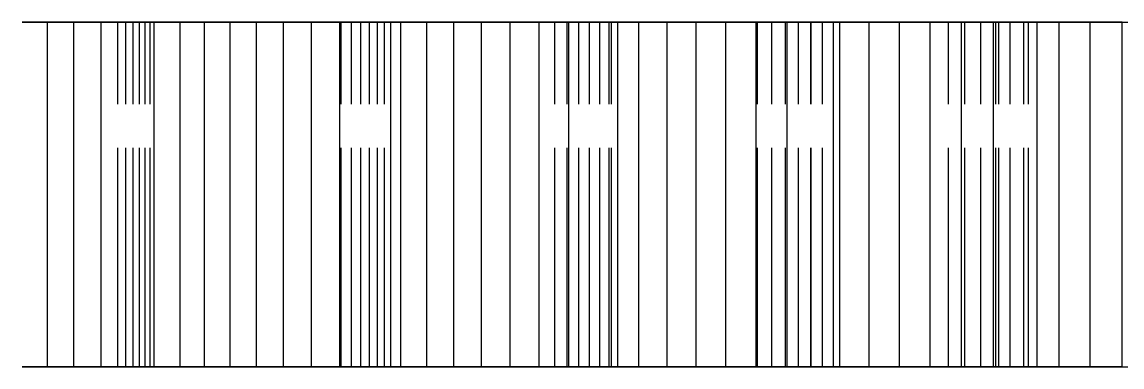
# Model space of a CAD drawing. Header units: millimetres. Extents: x -13 to 272, y -50 to 160.
# Drawn here: x 36.17 to 42.55, y 92.5 to 94.5 of the extents above; entities that cross this region are included whole.
import ezdxf

# ---------------------------------------------------------------- set-up
doc = ezdxf.new("R2010")
doc.units = ezdxf.units.MM
doc.linetypes.add('DASHED', pattern=[1.524, 1.27, -0.254])
doc.layers.add('HIDDEN', color=8, linetype='DASHED')
doc.layers.add('VISIBLE', color=7, linetype='CONTINUOUS')

msp = doc.modelspace()

# ---------------------------------------------------------------- linework, layer by layer
at = {"layer": 'HIDDEN'}
for points in [[(36.17081, 94.5), (36.31942, 94.5)], [(36.31942, 94.5), (36.4724, 94.5)], [(36.31942, 92.5), (36.31942, 94.5)], [(36.4724, 94.5), (36.62954, 94.5)], [(36.4724, 92.5), (36.4724, 94.5)], [(36.62954, 94.5), (36.93776, 94.5)], [(36.62954, 92.5), (36.62954, 94.5)], [(36.7264, 94.5), (37.08758, 94.5)], [(36.77387, 94.5), (36.7264, 94.5)], [(36.93776, 94.5), (36.7264, 94.5)], [(36.7264, 94.5), (36.77387, 94.5)], [(36.7264, 92.5), (36.7264, 94.5)], [(36.7264, 92.5), (36.7264, 94.5)], [(36.81608, 94.5), (36.77387, 94.5)], [(36.77387, 94.5), (36.81608, 94.5)], [(36.77387, 92.5), (36.77387, 94.5)], [(36.77387, 92.5), (36.77387, 94.5)], [(36.85336, 94.5), (36.81608, 94.5)], [(36.81608, 94.5), (36.85336, 94.5)], [(36.81608, 92.5), (36.81608, 94.5)], [(36.81608, 92.5), (36.81608, 94.5)], [(36.88594, 94.5), (36.85336, 94.5)], [(36.85336, 94.5), (36.88594, 94.5)], [(36.85336, 92.5), (36.85336, 94.5)], [(36.85336, 92.5), (36.85336, 94.5)], [(36.91403, 94.5), (36.88594, 94.5)], [(36.88594, 94.5), (36.91403, 94.5)], [(36.88594, 92.5), (36.88594, 94.5)], [(36.88594, 92.5), (36.88594, 94.5)], [(36.93776, 94.5), (36.91403, 94.5)], [(36.91403, 94.5), (36.93776, 94.5)], [(36.91403, 92.5), (36.91403, 94.5)], [(36.91403, 92.5), (36.91403, 94.5)], [(36.93776, 92.5), (36.93776, 94.5)], [(37.08758, 94.5), (37.23064, 94.5)], [(37.08758, 92.5), (37.08758, 94.5)], [(37.23064, 94.5), (37.37875, 94.5)], [(37.23064, 92.5), (37.23064, 94.5)], [(37.37875, 94.5), (37.53155, 94.5)], [(37.37875, 92.5), (37.37875, 94.5)], [(37.53155, 94.5), (37.68875, 94.5)], [(37.53155, 92.5), (37.53155, 94.5)], [(37.68875, 94.5), (37.85013, 94.5)], [(37.68875, 92.5), (37.68875, 94.5)], [(37.85013, 94.5), (38.01551, 94.5)], [(37.85013, 92.5), (37.85013, 94.5)], [(38.01551, 94.5), (38.31176, 94.5)], [(38.01551, 92.5), (38.01551, 94.5)], [(38.02246, 94.5), (38.36853, 94.5)], [(38.08245, 94.5), (38.02246, 94.5)], [(38.31176, 94.5), (38.02246, 94.5)], [(38.02246, 94.5), (38.08245, 94.5)], [(38.02246, 92.5), (38.02246, 94.5)], [(38.02246, 92.5), (38.02246, 94.5)], [(38.13739, 94.5), (38.08245, 94.5)], [(38.08245, 94.5), (38.13739, 94.5)], [(38.08245, 92.5), (38.08245, 94.5)], [(38.08245, 92.5), (38.08245, 94.5)], [(38.18759, 94.5), (38.13739, 94.5)], [(38.13739, 94.5), (38.18759, 94.5)], [(38.13739, 92.5), (38.13739, 94.5)], [(38.13739, 92.5), (38.13739, 94.5)], [(38.23327, 94.5), (38.18759, 94.5)], [(38.18759, 94.5), (38.23327, 94.5)], [(38.18759, 92.5), (38.18759, 94.5)], [(38.18759, 92.5), (38.18759, 94.5)], [(38.27461, 94.5), (38.23327, 94.5)], [(38.23327, 94.5), (38.27461, 94.5)], [(38.23327, 92.5), (38.23327, 94.5)], [(38.23327, 92.5), (38.23327, 94.5)], [(38.31176, 94.5), (38.27461, 94.5)], [(38.27461, 94.5), (38.31176, 94.5)], [(38.27461, 92.5), (38.27461, 94.5)], [(38.27461, 92.5), (38.27461, 94.5)], [(38.31176, 92.5), (38.31176, 94.5)], [(38.36853, 94.5), (38.52013, 94.5)], [(38.36853, 92.5), (38.36853, 94.5)], [(38.52013, 94.5), (38.67654, 94.5)], [(38.52013, 92.5), (38.52013, 94.5)], [(38.67654, 94.5), (38.83743, 94.5)], [(38.67654, 92.5), (38.67654, 94.5)], [(38.83743, 94.5), (39.00252, 94.5)], [(38.83743, 92.5), (38.83743, 94.5)], [(39.00252, 94.5), (39.17159, 94.5)], [(39.00252, 92.5), (39.00252, 94.5)], [(39.17159, 94.5), (39.34445, 94.5)], [(39.17159, 92.5), (39.17159, 94.5)], [(39.26146, 94.5), (39.5909, 94.5)], [(39.33372, 94.5), (39.26146, 94.5)], [(39.5909, 94.5), (39.26146, 94.5)], [(39.26146, 94.5), (39.33372, 94.5)], [(39.26146, 92.5), (39.26146, 94.5)], [(39.26146, 92.5), (39.26146, 94.5)], [(39.40115, 94.5), (39.33372, 94.5)], [(39.33372, 94.5), (39.40115, 94.5)], [(39.33372, 92.5), (39.33372, 94.5)], [(39.33372, 92.5), (39.33372, 94.5)], [(39.34445, 94.5), (39.62741, 94.5)], [(39.34445, 92.5), (39.34445, 94.5)], [(39.46404, 94.5), (39.40115, 94.5)], [(39.40115, 94.5), (39.46404, 94.5)], [(39.40115, 92.5), (39.40115, 94.5)], [(39.40115, 92.5), (39.40115, 94.5)], [(39.5226, 94.5), (39.46404, 94.5)], [(39.46404, 94.5), (39.5226, 94.5)], [(39.46404, 92.5), (39.46404, 94.5)], [(39.46404, 92.5), (39.46404, 94.5)], [(39.57702, 94.5), (39.5226, 94.5)], [(39.5226, 94.5), (39.57702, 94.5)], [(39.5226, 92.5), (39.5226, 94.5)], [(39.5226, 92.5), (39.5226, 94.5)], [(39.62741, 94.5), (39.57702, 94.5)], [(39.57702, 94.5), (39.62741, 94.5)], [(39.57702, 92.5), (39.57702, 94.5)], [(39.57702, 92.5), (39.57702, 94.5)], [(39.5909, 94.5), (39.75035, 94.5)], [(39.62741, 94.5), (39.5909, 94.5)], [(39.5909, 92.5), (39.5909, 94.5)], [(39.5909, 92.5), (39.5909, 94.5)], [(39.62741, 92.5), (39.62741, 94.5)], [(39.75035, 94.5), (39.91437, 94.5)], [(39.75035, 92.5), (39.75035, 94.5)], [(39.91437, 94.5), (40.08263, 94.5)], [(39.91437, 92.5), (39.91437, 94.5)], [(40.08263, 94.5), (40.25487, 94.5)], [(40.08263, 92.5), (40.08263, 94.5)], [(40.25487, 94.5), (40.43087, 94.5)], [(40.25487, 92.5), (40.25487, 94.5)], [(40.43087, 94.5), (40.61045, 94.5)], [(40.43087, 92.5), (40.43087, 94.5)], [(40.43789, 94.5), (40.74922, 94.5)], [(40.52209, 94.5), (40.43789, 94.5)], [(40.74922, 94.5), (40.43789, 94.5)], [(40.43789, 94.5), (40.52209, 94.5)], [(40.43789, 92.5), (40.43789, 94.5)], [(40.43789, 92.5), (40.43789, 94.5)], [(40.6017, 94.5), (40.52209, 94.5)], [(40.52209, 94.5), (40.6017, 94.5)], [(40.52209, 92.5), (40.52209, 94.5)], [(40.52209, 92.5), (40.52209, 94.5)], [(40.677, 94.5), (40.6017, 94.5)], [(40.6017, 94.5), (40.677, 94.5)], [(40.6017, 92.5), (40.6017, 94.5)], [(40.6017, 92.5), (40.6017, 94.5)], [(40.61045, 94.5), (40.87885, 94.5)], [(40.61045, 92.5), (40.61045, 94.5)], [(40.7482, 94.5), (40.677, 94.5)], [(40.677, 94.5), (40.7482, 94.5)], [(40.677, 92.5), (40.677, 94.5)], [(40.677, 92.5), (40.677, 94.5)], [(40.81544, 94.5), (40.7482, 94.5)], [(40.7482, 94.5), (40.81544, 94.5)], [(40.7482, 92.5), (40.7482, 94.5)], [(40.7482, 92.5), (40.7482, 94.5)], [(40.74922, 94.5), (40.91581, 94.5)], [(40.87885, 94.5), (40.74922, 94.5)], [(40.74922, 92.5), (40.74922, 94.5)], [(40.74922, 92.5), (40.74922, 94.5)], [(40.87885, 94.5), (40.81544, 94.5)], [(40.81544, 94.5), (40.87885, 94.5)], [(40.81544, 92.5), (40.81544, 94.5)], [(40.81544, 92.5), (40.81544, 94.5)], [(40.87885, 92.5), (40.87885, 94.5)], [(40.91581, 94.5), (41.08671, 94.5)], [(40.91581, 92.5), (40.91581, 94.5)], [(41.08671, 94.5), (41.26159, 94.5)], [(41.08671, 92.5), (41.08671, 94.5)], [(41.26159, 94.5), (41.4402, 94.5)], [(41.26159, 92.5), (41.26159, 94.5)], [(41.4402, 94.5), (41.62235, 94.5)], [(41.4402, 92.5), (41.4402, 94.5)], [(41.54649, 94.5), (41.83831, 94.5)], [(41.64224, 94.5), (41.54649, 94.5)], [(41.83831, 94.5), (41.54649, 94.5)], [(41.54649, 94.5), (41.64224, 94.5)], [(41.54649, 92.5), (41.54649, 94.5)], [(41.54649, 92.5), (41.54649, 94.5)], [(41.62235, 94.5), (41.80785, 94.5)], [(41.62235, 92.5), (41.62235, 94.5)], [(41.73368, 94.5), (41.64224, 94.5)], [(41.64224, 94.5), (41.73368, 94.5)], [(41.64224, 92.5), (41.64224, 94.5)], [(41.64224, 92.5), (41.64224, 94.5)], [(41.82106, 94.5), (41.73368, 94.5)], [(41.73368, 94.5), (41.82106, 94.5)], [(41.73368, 92.5), (41.73368, 94.5)], [(41.73368, 92.5), (41.73368, 94.5)], [(41.80785, 94.5), (42.06049, 94.5)], [(41.80785, 92.5), (41.80785, 94.5)], [(41.90457, 94.5), (41.82106, 94.5)], [(41.82106, 94.5), (41.90457, 94.5)], [(41.82106, 92.5), (41.82106, 94.5)], [(41.82106, 92.5), (41.82106, 94.5)], [(41.83831, 94.5), (42.0113, 94.5)], [(42.0113, 94.5), (41.83831, 94.5)], [(41.83831, 92.5), (41.83831, 94.5)], [(41.83831, 92.5), (41.83831, 94.5)], [(41.98434, 94.5), (41.90457, 94.5)], [(41.90457, 94.5), (41.98434, 94.5)], [(41.90457, 92.5), (41.90457, 94.5)], [(41.90457, 92.5), (41.90457, 94.5)], [(42.06049, 94.5), (41.98434, 94.5)], [(41.98434, 94.5), (42.06049, 94.5)], [(41.98434, 92.5), (41.98434, 94.5)], [(41.98434, 92.5), (41.98434, 94.5)], [(42.0113, 94.5), (42.18831, 94.5)], [(42.06049, 94.5), (42.0113, 94.5)], [(42.0113, 92.5), (42.0113, 94.5)], [(42.0113, 92.5), (42.0113, 94.5)], [(42.06049, 92.5), (42.06049, 94.5)], [(42.18831, 94.5), (42.36903, 94.5)], [(42.18831, 92.5), (42.18831, 94.5)], [(42.36903, 94.5), (42.55323, 94.5)], [(42.36903, 92.5), (42.36903, 94.5)], [(42.55323, 94.5), (42.7407, 94.5)], [(42.55323, 92.5), (42.55323, 94.5)], [(36.17081, 92.5), (36.31942, 92.5)], [(36.31942, 92.5), (36.4724, 92.5)], [(36.4724, 92.5), (36.62954, 92.5)], [(36.62954, 92.5), (36.93776, 92.5)], [(36.7264, 92.5), (37.08758, 92.5)], [(36.77387, 92.5), (36.7264, 92.5)], [(36.93776, 92.5), (36.7264, 92.5)], [(36.7264, 92.5), (36.77387, 92.5)], [(36.81608, 92.5), (36.77387, 92.5)], [(36.77387, 92.5), (36.81608, 92.5)], [(36.85336, 92.5), (36.81608, 92.5)], [(36.81608, 92.5), (36.85336, 92.5)], [(36.88594, 92.5), (36.85336, 92.5)], [(36.85336, 92.5), (36.88594, 92.5)], [(36.91403, 92.5), (36.88594, 92.5)], [(36.88594, 92.5), (36.91403, 92.5)], [(36.93776, 92.5), (36.91403, 92.5)], [(36.91403, 92.5), (36.93776, 92.5)], [(37.08758, 92.5), (37.23064, 92.5)], [(37.23064, 92.5), (37.37875, 92.5)], [(37.37875, 92.5), (37.53155, 92.5)], [(37.53155, 92.5), (37.68875, 92.5)], [(37.68875, 92.5), (37.85013, 92.5)], [(37.85013, 92.5), (38.01551, 92.5)], [(38.01551, 92.5), (38.31176, 92.5)], [(38.02246, 92.5), (38.36853, 92.5)], [(38.08245, 92.5), (38.02246, 92.5)], [(38.31176, 92.5), (38.02246, 92.5)], [(38.02246, 92.5), (38.08245, 92.5)], [(38.13739, 92.5), (38.08245, 92.5)], [(38.08245, 92.5), (38.13739, 92.5)], [(38.18759, 92.5), (38.13739, 92.5)], [(38.13739, 92.5), (38.18759, 92.5)], [(38.23327, 92.5), (38.18759, 92.5)], [(38.18759, 92.5), (38.23327, 92.5)], [(38.27461, 92.5), (38.23327, 92.5)], [(38.23327, 92.5), (38.27461, 92.5)], [(38.31176, 92.5), (38.27461, 92.5)], [(38.27461, 92.5), (38.31176, 92.5)], [(38.36853, 92.5), (38.52013, 92.5)], [(38.52013, 92.5), (38.67654, 92.5)], [(38.67654, 92.5), (38.83743, 92.5)], [(38.83743, 92.5), (39.00252, 92.5)], [(39.00252, 92.5), (39.17159, 92.5)], [(39.17159, 92.5), (39.34445, 92.5)], [(39.26146, 92.5), (39.5909, 92.5)], [(39.33372, 92.5), (39.26146, 92.5)], [(39.5909, 92.5), (39.26146, 92.5)], [(39.26146, 92.5), (39.33372, 92.5)], [(39.40115, 92.5), (39.33372, 92.5)], [(39.33372, 92.5), (39.40115, 92.5)], [(39.34445, 92.5), (39.62741, 92.5)], [(39.46404, 92.5), (39.40115, 92.5)], [(39.40115, 92.5), (39.46404, 92.5)], [(39.5226, 92.5), (39.46404, 92.5)], [(39.46404, 92.5), (39.5226, 92.5)], [(39.57702, 92.5), (39.5226, 92.5)], [(39.5226, 92.5), (39.57702, 92.5)], [(39.62741, 92.5), (39.57702, 92.5)], [(39.57702, 92.5), (39.62741, 92.5)], [(39.5909, 92.5), (39.75035, 92.5)], [(39.62741, 92.5), (39.5909, 92.5)], [(39.75035, 92.5), (39.91437, 92.5)], [(39.91437, 92.5), (40.08263, 92.5)], [(40.08263, 92.5), (40.25487, 92.5)], [(40.25487, 92.5), (40.43087, 92.5)], [(40.43087, 92.5), (40.61045, 92.5)], [(40.43789, 92.5), (40.74922, 92.5)], [(40.52209, 92.5), (40.43789, 92.5)], [(40.74922, 92.5), (40.43789, 92.5)], [(40.43789, 92.5), (40.52209, 92.5)], [(40.6017, 92.5), (40.52209, 92.5)], [(40.52209, 92.5), (40.6017, 92.5)], [(40.677, 92.5), (40.6017, 92.5)], [(40.6017, 92.5), (40.677, 92.5)], [(40.61045, 92.5), (40.87885, 92.5)], [(40.7482, 92.5), (40.677, 92.5)], [(40.677, 92.5), (40.7482, 92.5)], [(40.81544, 92.5), (40.7482, 92.5)], [(40.7482, 92.5), (40.81544, 92.5)], [(40.74922, 92.5), (40.91581, 92.5)], [(40.87885, 92.5), (40.74922, 92.5)], [(40.87885, 92.5), (40.81544, 92.5)], [(40.81544, 92.5), (40.87885, 92.5)], [(40.91581, 92.5), (41.08671, 92.5)], [(41.08671, 92.5), (41.26159, 92.5)], [(41.26159, 92.5), (41.4402, 92.5)], [(41.4402, 92.5), (41.62235, 92.5)], [(41.54649, 92.5), (41.83831, 92.5)], [(41.64224, 92.5), (41.54649, 92.5)], [(41.83831, 92.5), (41.54649, 92.5)], [(41.54649, 92.5), (41.64224, 92.5)], [(41.62235, 92.5), (41.80785, 92.5)], [(41.73368, 92.5), (41.64224, 92.5)], [(41.64224, 92.5), (41.73368, 92.5)], [(41.82106, 92.5), (41.73368, 92.5)], [(41.73368, 92.5), (41.82106, 92.5)], [(41.80785, 92.5), (42.06049, 92.5)], [(41.90457, 92.5), (41.82106, 92.5)], [(41.82106, 92.5), (41.90457, 92.5)], [(41.83831, 92.5), (42.0113, 92.5)], [(42.0113, 92.5), (41.83831, 92.5)], [(41.98434, 92.5), (41.90457, 92.5)], [(41.90457, 92.5), (41.98434, 92.5)], [(42.06049, 92.5), (41.98434, 92.5)], [(41.98434, 92.5), (42.06049, 92.5)], [(42.0113, 92.5), (42.18831, 92.5)], [(42.06049, 92.5), (42.0113, 92.5)], [(42.18831, 92.5), (42.36903, 92.5)], [(42.36903, 92.5), (42.55323, 92.5)], [(42.55323, 92.5), (42.7407, 92.5)]]:
    msp.add_lwpolyline(points, dxfattribs=at)
at = {"layer": 'VISIBLE'}
for points in [[(36.31942, 94.5), (36.17081, 94.5)], [(36.4724, 94.5), (36.31942, 94.5)], [(36.31942, 92.5), (36.31942, 94.5)], [(36.62954, 94.5), (36.4724, 94.5)], [(36.4724, 92.5), (36.4724, 94.5)], [(36.93776, 94.5), (36.62954, 94.5)], [(36.62954, 92.5), (36.62954, 94.5)], [(37.08758, 94.5), (36.93776, 94.5)], [(36.93776, 92.5), (36.93776, 94.5)], [(37.23064, 94.5), (37.08758, 94.5)], [(37.08758, 92.5), (37.08758, 94.5)], [(37.37875, 94.5), (37.23064, 94.5)], [(37.23064, 92.5), (37.23064, 94.5)], [(37.53155, 94.5), (37.37875, 94.5)], [(37.37875, 92.5), (37.37875, 94.5)], [(37.68875, 94.5), (37.53155, 94.5)], [(37.53155, 92.5), (37.53155, 94.5)], [(37.85013, 94.5), (37.68875, 94.5)], [(37.68875, 92.5), (37.68875, 94.5)], [(38.01551, 94.5), (37.85013, 94.5)], [(37.85013, 92.5), (37.85013, 94.5)], [(38.31176, 94.5), (38.01551, 94.5)], [(38.01551, 92.5), (38.01551, 94.5)], [(38.36853, 94.5), (38.31176, 94.5)], [(38.31176, 92.5), (38.31176, 94.5)], [(38.52013, 94.5), (38.36853, 94.5)], [(38.36853, 92.5), (38.36853, 94.5)], [(38.67654, 94.5), (38.52013, 94.5)], [(38.52013, 92.5), (38.52013, 94.5)], [(38.83743, 94.5), (38.67654, 94.5)], [(38.67654, 92.5), (38.67654, 94.5)], [(39.00252, 94.5), (38.83743, 94.5)], [(38.83743, 92.5), (38.83743, 94.5)], [(39.17159, 94.5), (39.00252, 94.5)], [(39.00252, 92.5), (39.00252, 94.5)], [(39.34445, 94.5), (39.17159, 94.5)], [(39.17159, 92.5), (39.17159, 94.5)], [(39.62741, 94.5), (39.34445, 94.5)], [(39.34445, 92.5), (39.34445, 94.5)], [(39.75035, 94.5), (39.62741, 94.5)], [(39.62741, 92.5), (39.62741, 94.5)], [(39.91437, 94.5), (39.75035, 94.5)], [(39.75035, 92.5), (39.75035, 94.5)], [(40.08263, 94.5), (39.91437, 94.5)], [(39.91437, 92.5), (39.91437, 94.5)], [(40.25487, 94.5), (40.08263, 94.5)], [(40.08263, 92.5), (40.08263, 94.5)], [(40.43087, 94.5), (40.25487, 94.5)], [(40.25487, 92.5), (40.25487, 94.5)], [(40.61045, 94.5), (40.43087, 94.5)], [(40.43087, 92.5), (40.43087, 94.5)], [(40.87885, 94.5), (40.61045, 94.5)], [(40.61045, 92.5), (40.61045, 94.5)], [(40.91581, 94.5), (40.87885, 94.5)], [(40.87885, 92.5), (40.87885, 94.5)], [(41.08671, 94.5), (40.91581, 94.5)], [(40.91581, 92.5), (40.91581, 94.5)], [(41.26159, 94.5), (41.08671, 94.5)], [(41.08671, 92.5), (41.08671, 94.5)], [(41.4402, 94.5), (41.26159, 94.5)], [(41.26159, 92.5), (41.26159, 94.5)], [(41.62235, 94.5), (41.4402, 94.5)], [(41.4402, 92.5), (41.4402, 94.5)], [(41.80785, 94.5), (41.62235, 94.5)], [(41.62235, 92.5), (41.62235, 94.5)], [(42.06049, 94.5), (41.80785, 94.5)], [(41.80785, 92.5), (41.80785, 94.5)], [(42.18831, 94.5), (42.06049, 94.5)], [(42.06049, 92.5), (42.06049, 94.5)], [(42.36903, 94.5), (42.18831, 94.5)], [(42.18831, 92.5), (42.18831, 94.5)], [(42.55323, 94.5), (42.36903, 94.5)], [(42.36903, 92.5), (42.36903, 94.5)], [(42.55323, 92.5), (42.55323, 94.5)], [(36.31942, 92.5), (36.17081, 92.5)], [(36.4724, 92.5), (36.31942, 92.5)], [(36.62954, 92.5), (36.4724, 92.5)], [(36.93776, 92.5), (36.62954, 92.5)], [(37.08758, 92.5), (36.93776, 92.5)], [(37.23064, 92.5), (37.08758, 92.5)], [(37.37875, 92.5), (37.23064, 92.5)], [(37.53155, 92.5), (37.37875, 92.5)], [(37.68875, 92.5), (37.53155, 92.5)], [(37.85013, 92.5), (37.68875, 92.5)], [(38.01551, 92.5), (37.85013, 92.5)], [(38.31176, 92.5), (38.01551, 92.5)], [(38.36853, 92.5), (38.31176, 92.5)], [(38.52013, 92.5), (38.36853, 92.5)], [(38.67654, 92.5), (38.52013, 92.5)], [(38.83743, 92.5), (38.67654, 92.5)], [(39.00252, 92.5), (38.83743, 92.5)], [(39.17159, 92.5), (39.00252, 92.5)], [(39.34445, 92.5), (39.17159, 92.5)], [(39.62741, 92.5), (39.34445, 92.5)], [(39.75035, 92.5), (39.62741, 92.5)], [(39.91437, 92.5), (39.75035, 92.5)], [(40.08263, 92.5), (39.91437, 92.5)], [(40.25487, 92.5), (40.08263, 92.5)], [(40.43087, 92.5), (40.25487, 92.5)], [(40.61045, 92.5), (40.43087, 92.5)], [(40.87885, 92.5), (40.61045, 92.5)], [(40.91581, 92.5), (40.87885, 92.5)], [(41.08671, 92.5), (40.91581, 92.5)], [(41.26159, 92.5), (41.08671, 92.5)], [(41.4402, 92.5), (41.26159, 92.5)], [(41.62235, 92.5), (41.4402, 92.5)], [(41.80785, 92.5), (41.62235, 92.5)], [(42.06049, 92.5), (41.80785, 92.5)], [(42.18831, 92.5), (42.06049, 92.5)], [(42.36903, 92.5), (42.18831, 92.5)], [(42.55323, 92.5), (42.36903, 92.5)]]:
    msp.add_lwpolyline(points, dxfattribs=at)

doc.saveas('drawing.dxf')
